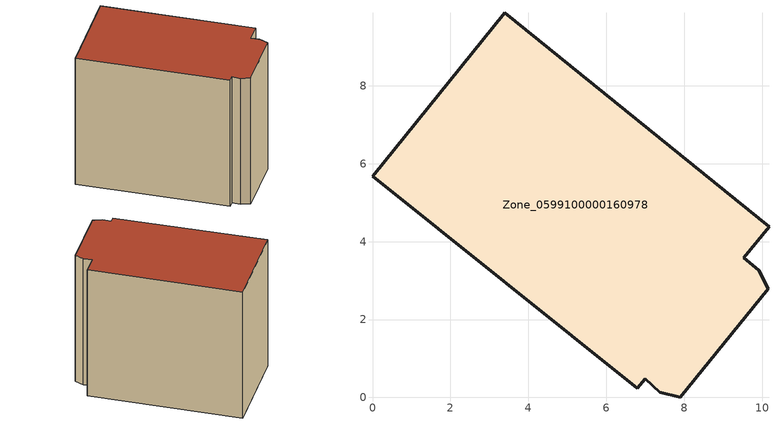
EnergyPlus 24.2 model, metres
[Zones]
Zone_0599100000160978
 floor ground (C_G): 9.53,3.59 9.92,3.26 10.16,2.78 7.89,0 7.38,0.14 7,0.48 6.79,0.23 0,5.68 3.39,9.88 10.18,4.38 z0
 wall outside (C_F): 0,5.68 6.79,0.23 7,0.48 7.38,0.14 7.89,0 10.16,2.78 9.92,3.26 9.53,3.59 10.18,4.38 3.39,9.88 0,5.68 z0:8.18
 roof outside (C_R): 10.18,4.38 3.39,9.88 0,5.68 6.79,0.23 7,0.48 7.38,0.14 7.89,0 10.16,2.78 9.92,3.26 9.53,3.59 z8.18
[BUILDING]
Pand.0599100000160978: North Axis=0; Terrain=City; Loads Convergence Tolerance Value=0.04; Temperature Convergence Tolerance Value=0.4; Solar Distribution=FullExterior; Maximum Number of Warmup Days=25; Minimum Number of Warmup Days=1
[Site:Location]
Rotterdam.The.Hague.AP_ZH_NLD Design_Conditions: Latitude=51.96; Longitude=4.45; Time Zone=1; Elevation=-4.5
[SITE:GROUNDTEMPERATURE:BUILDINGSURFACE]
18, 18, 18, 18, 18, 18, 18, 18, 18, 18, 18, 18
[MATERIAL] Thermal Absorptance=0.9; Solar Absorptance=0.7; Visible Absorptance=0.7
Name | Roughness | Thickness | Conductivity | Density | Specific Heat
G.TI.1946 | MediumSmooth | 0.15 | 1 | 540 | 1210
F.TI.1946 | Rough | 0.3 | 0.857143 | 1920 | 840
R.TI.1946 | MediumRough | 0.2 | 0.1 | 1500 | 1000
[CONSTRUCTION]
C_G: G.TI.1946
C_F: F.TI.1946
C_R: R.TI.1946
[ZONE]
Zone_0599100000160978: Type=1; Multiplier=1; Ceiling Height=Autocalculate; Volume=Autocalculate; Floor Area=autocalculate; Part of Total Floor Area=Yes
[ZONEINFILTRATION:DESIGNFLOWRATE]
Infil_Zone_0599100000160978: Zone or ZoneList or Space or SpaceList=Zone_0599100000160978; Schedule=AlwaysOn; Design Flow Rate Calculation Method=Flow/Area; Flow Rate per Floor Area=0.003; Constant Term Coefficient=1; Temperature Term Coefficient=0; Velocity Term Coefficient=0; Velocity Squared Term Coefficient=0
[HVACTEMPLATE:ZONE:IDEALLOADSAIRSYSTEM]
Zone_0599100000160978: Maximum Heating Supply Air Temperature=50; Minimum Cooling Supply Air Temperature=13; Maximum Heating Supply Air Humidity Ratio=0.0156; Minimum Cooling Supply Air Humidity Ratio=0.0077; Heating Limit=NoLimit; Cooling Limit=NoLimit; Dehumidification Control Type=ConstantSensibleHeatRatio; Cooling Sensible Heat Ratio=0.7; Dehumidification Setpoint=60; Humidification Control Type=None; Humidification Setpoint=30; Outdoor Air Method=None; Outdoor Air Flow Rate per Person=0.00944; Outdoor Air Flow Rate per Zone Floor Area=0; Outdoor Air Flow Rate per Zone=0; Demand Controlled Ventilation Type=None; Outdoor Air Economizer Type=NoEconomizer; Heat Recovery Type=None; Sensible Heat Recovery Effectiveness=0.7; Latent Heat Recovery Effectiveness=0.65
[ZONECONTROL:THERMOSTAT]
ThermostatControl_Zone_0599100000160978: Zone or ZoneList=Zone_0599100000160978; Control Type Schedule=DualSetpointControlType; Control 1=Thermostat_Zone_0599100000160978; Temperature Difference Between Cutout And Setpoint=0
[THERMOSTATSETPOINT:DUALSETPOINT]
Thermostat_Zone_0599100000160978: Heating Setpoint Temperature Schedule=HeatingSetpoint_Zone_0599100000160978; Cooling Setpoint Temperature Schedule=CoolingSetpoint_Zone_0599100000160978
[SCHEDULE:COMPACT]
HeatingSetpoint_Zone_0599100000160978: Through: 12/31, For: AllDays, Until: 24:00, 21
CoolingSetpoint_Zone_0599100000160978: Through: 12/31, For: AllDays, Until: 24:00, 24
DualSetpointControlType: Through: 12/31, For: AllDays, Until: 24:00, 4
AlwaysOn: Through: 12/31, For: AllDays, Until: 24:00, 1
